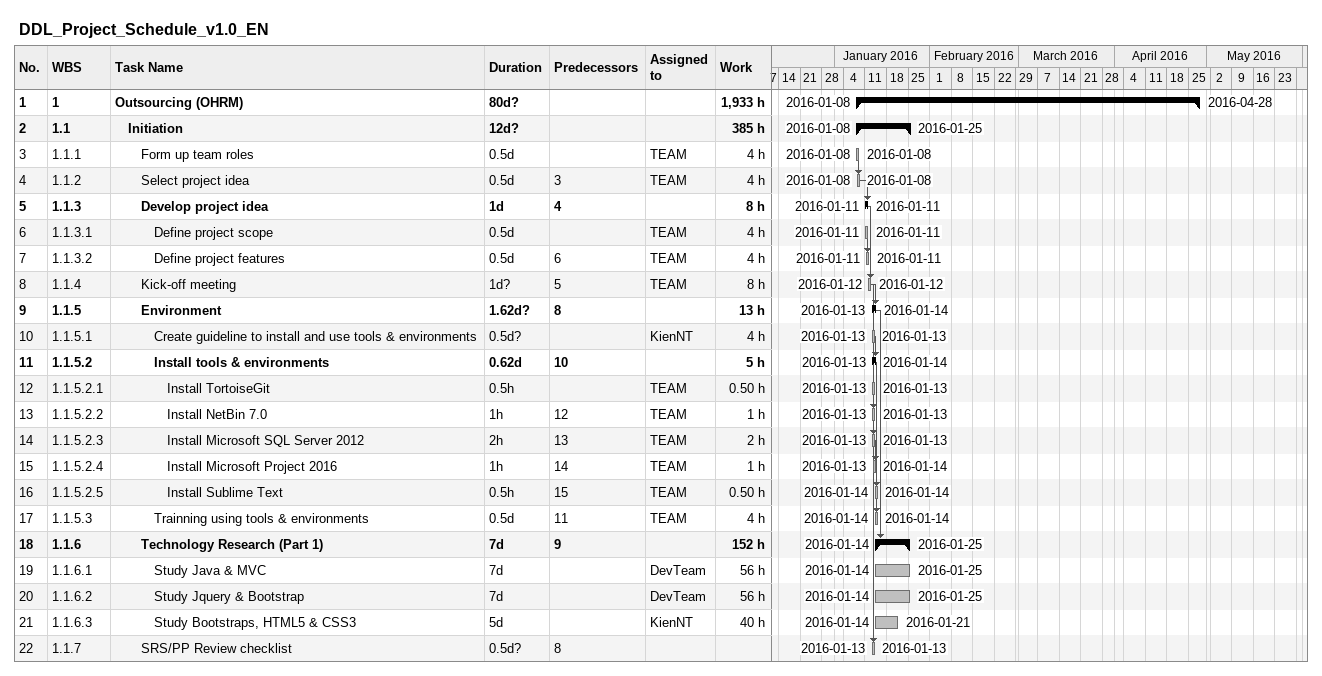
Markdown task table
DDL_Project_Schedule_v1.0_EN

| ID | WBS | Task | Duration | Start | Finish | Predecessors | Resources | Work (h) |
|---|---|---|---|---|---|---|---|---|
| 1 | 1 | **Outsourcing (OHRM)** | 80d? | 2016-01-08 | 2016-04-28 |  |  | 1933 |
| 2 | 1.1 | **Initiation** | 12d? | 2016-01-08 | 2016-01-25 |  |  | 385 |
| 3 | 1.1.1 | Form up team roles | 0.5d | 2016-01-08 | 2016-01-08 |  | TEAM | 4 |
| 4 | 1.1.2 | Select project idea | 0.5d | 2016-01-08 | 2016-01-08 | 3 | TEAM | 4 |
| 5 | 1.1.3 | **Develop project idea** | 1d | 2016-01-11 | 2016-01-11 | 4 |  | 8 |
| 6 | 1.1.3.1 | Define project scope | 0.5d | 2016-01-11 | 2016-01-11 |  | TEAM | 4 |
| 7 | 1.1.3.2 | Define project features | 0.5d | 2016-01-11 | 2016-01-11 | 6 | TEAM | 4 |
| 8 | 1.1.4 | Kick-off meeting | 1d? | 2016-01-12 | 2016-01-12 | 5 | TEAM | 8 |
| 9 | 1.1.5 | **Environment** | 1.62d? | 2016-01-13 | 2016-01-14 | 8 |  | 13 |
| 10 | 1.1.5.1 | Create guideline to install and use tools & environments | 0.5d? | 2016-01-13 | 2016-01-13 |  | KienNT | 4 |
| 11 | 1.1.5.2 | **Install tools & environments** | 0.62d | 2016-01-13 | 2016-01-14 | 10 |  | 5 |
| 12 | 1.1.5.2.1 | Install TortoiseGit | 0.5h | 2016-01-13 | 2016-01-13 |  | TEAM | 0.50 |
| 13 | 1.1.5.2.2 | Install NetBin 7.0 | 1h | 2016-01-13 | 2016-01-13 | 12 | TEAM | 1 |
| 14 | 1.1.5.2.3 | Install Microsoft SQL Server 2012 | 2h | 2016-01-13 | 2016-01-13 | 13 | TEAM | 2 |
| 15 | 1.1.5.2.4 | Install Microsoft Project 2016 | 1h | 2016-01-13 | 2016-01-14 | 14 | TEAM | 1 |
| 16 | 1.1.5.2.5 | Install Sublime Text | 0.5h | 2016-01-14 | 2016-01-14 | 15 | TEAM | 0.50 |
| 17 | 1.1.5.3 | Trainning using tools & environments | 0.5d | 2016-01-14 | 2016-01-14 | 11 | TEAM | 4 |
| 18 | 1.1.6 | **Technology Research (Part 1)** | 7d | 2016-01-14 | 2016-01-25 | 9 |  | 152 |
| 19 | 1.1.6.1 | Study Java & MVC | 7d | 2016-01-14 | 2016-01-25 |  | DevTeam | 56 |
| 20 | 1.1.6.2 | Study Jquery & Bootstrap | 7d | 2016-01-14 | 2016-01-25 |  | DevTeam | 56 |
| 21 | 1.1.6.3 | Study Bootstraps, HTML5 & CSS3 | 5d | 2016-01-14 | 2016-01-21 |  | KienNT | 40 |
| 22 | 1.1.7 | SRS/PP Review checklist | 0.5d? | 2016-01-13 | 2016-01-13 | 8 |  |  |
